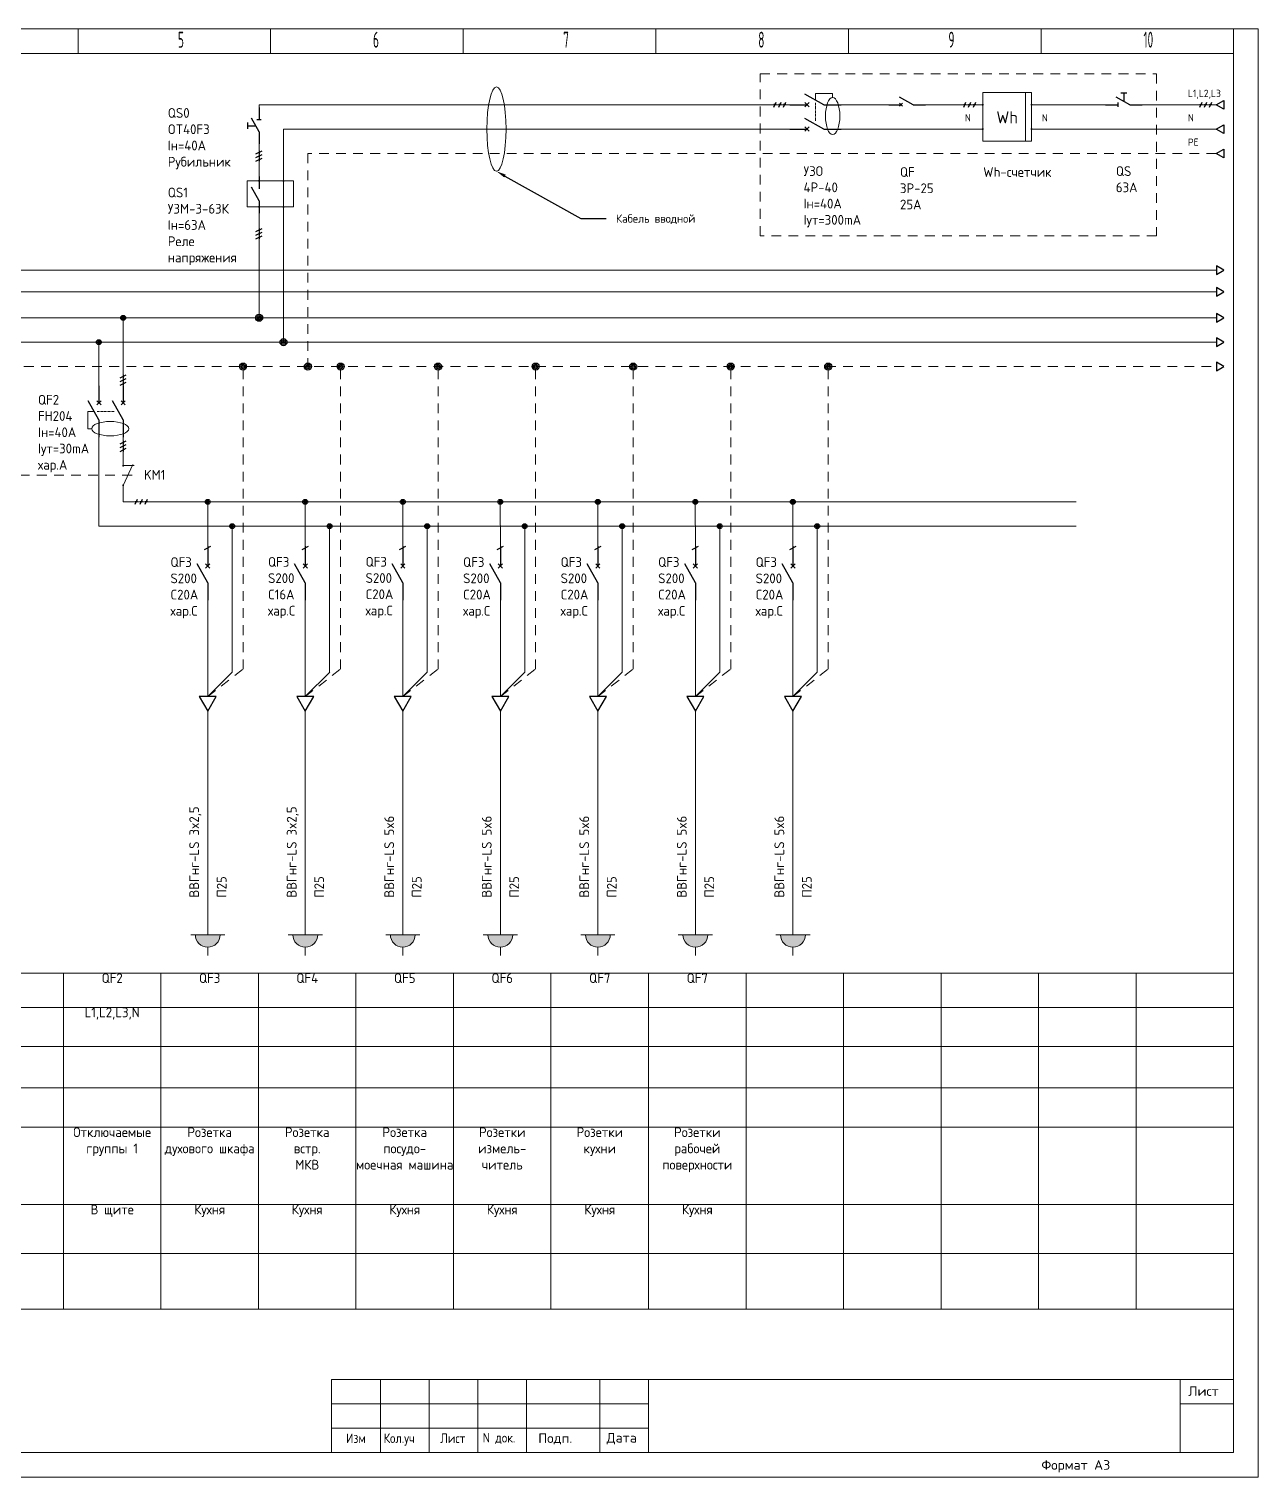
# Model space of a CAD drawing. Extents: x -680 to 54599, y -24087 to 292.
# Drawn here: x 147.9 to 400, y -5 to 292 of the extents above; entities that cross this region are included whole.
import ezdxf
from ezdxf import colors
from ezdxf.entities.mleader import LeaderData, LeaderLine
from ezdxf.enums import TextEntityAlignment as Align
from ezdxf.math import Vec2, Vec3

# ---------------------------------------------------------------- set-up
doc = ezdxf.new("R2010")
doc.units = 0
for name, pattern in [('Caddy_Dash', [3.5, 2, -1.5]), ('Caddy_Solid', [0]), ('HIDDEN2', [0.1875, 0.125, -0.0625])]:
    doc.linetypes.add(name, pattern=pattern)
for name, color, linetype in [('100', 7, 'Continuous'), ('LINK', 9, 'HIDDEN2'), ('SYMS', 7, 'Continuous'), ('WIRES', 7, 'Continuous')]:
    doc.layers.add(name, color=color, linetype=linetype)
doc.styles.add('Caddy_Vectorfont1n', font='GOST Common.ttf', dxfattribs={"width": 1.1})
doc.styles.add('Caddy_Vectorfont1p', font='GOST Common.ttf', dxfattribs={"width": 0.9})
doc.styles.get("Standard").update_dxf_attribs({"font": 'GOST Common.ttf'})
doc.styles.add('WD_IEC', font='ISOCP2.shx', dxfattribs={"width": 0.9, "height": 4})

# ---------------------------------------------------------------- blocks, each defined once
blk = doc.blocks.new('HT0_05')
blk.add_lwpolyline([(1.73, -1.25), (0, 1.75), (-1.73, -1.25)], close=True)
at = {"style": 'WD_IEC', "flags": 1}
for tag, p in [('X4TERM01', (-1.01, 0)), ('X2TERM01', (0, 1.75)), ('X1TERM01', (1.01, 0)), ('X8TERM01', (0, -1.25))]:
    blk.add_attdef(tag, p, '', height=0.32, dxfattribs=at)
blk = doc.blocks.new('WDDOT')
for radius in [0.72, 0.449, 0.223]:
    blk.add_circle((0, 0), radius)
blk = doc.blocks.new('HDS11Q65')
for p, q in [((-7.5, 0), (-2.5, 0)), ((2.5, 0), (-3.13, 3.13)), ((-2.5, 0.88), (-2.5, -0.88)), ((-1.25, 4.83), (1.25, 4.83)), ((0, 4.83), (0, 1.39)), ((2.5, 0), (7.5, 0))]:
    blk.add_line(p, q)
at = {"style": 'WD_IEC'}
for tag, p in [('INST', (-5, 10.12)), ('TAG1', (-5, 4.12)), ('LOC', (-5, 7.12)), ('RATING1', (-5, -4.16)), ('DESC2', (-5, -13.16)), ('DESC1', (-5, -10.16)), ('DESC3', (-5, -16.16))]:
    blk.add_attdef(tag, text='', height=2.5, dxfattribs=at).set_placement(p, align=Align.RIGHT)
for tag, p, height, flags in [('X2LINK', (0, 5.65), 0.32, 1), ('MFG', (2.81, 9.49), 1.5, 9), ('CAT', (2.81, 6.99), 1.5, 9), ('X4TERM01', (-7.5, 0), 0.32, 1), ('TERM01', (-7.5, 1), 2, 8), ('X8LINK', (0, 0.01), 0.32, 1), ('X1TERM02', (7.5, 0), 0.32, 1), ('ASSYCODE', (2.61, -2.75), 1, 1), ('FAMILY', (2.61, -4.25), 1, 1), ('CATDESC', (2.61, -5.75), 1, 1)]:
    blk.add_attdef(tag, p, '', height=height, dxfattribs=dict(at, flags=flags))
at = {"style": 'WD_IEC', "flags": 8}
blk.add_attdef('TERM02', text='', height=2, dxfattribs=at).set_placement((7.5, 1), align=Align.RIGHT)
at = {"lineweight": 15, "style": 'WD_IEC'}
blk.add_attdef('XREF', text='', height=2.5, dxfattribs=at).set_placement((-5, -7.16), align=Align.RIGHT)
blk = doc.blocks.new('HCB1')
for p, q in [((-7.5, 0), (-2.5, 0)), ((2.5, 0), (-3.12, 3.12)), ((-1.88, -0.62), (-3.12, 0.62)), ((-1.88, 0.62), (-3.12, -0.62)), ((2.5, 0), (7.5, 0))]:
    blk.add_line(p, q)
at = {"style": 'WD_IEC'}
for tag, p in [('INST', (-5, 11.12)), ('LOC', (-5, 7.62)), ('TAG1', (-5, 4.12)), ('DESC2', (-5, -14.75)), ('DESC1', (-5, -11.25)), ('DESC3', (-5, -18.25))]:
    blk.add_attdef(tag, text='', height=2.5, dxfattribs=at).set_placement(p, align=Align.RIGHT)
for tag, p, height, flags in [('MFG', (4.92, 12.12), 1.5, 9), ('CAT', (4.92, 9.62), 1.5, 9), ('X4TERM01', (-7.5, 0), 0.32, 1), ('TERM01', (-7.5, 1), 2, 8), ('X2LINK', (0, 2.46), 0.32, 1), ('X8LINK', (0, 0.55), 0.32, 1), ('X1TERM02', (7.5, 0), 0.32, 1), ('ASSYCODE', (12.25, -2.75), 1, 1), ('FAMILY', (12.25, -4.25), 1, 1), ('CATDESC', (12.25, -5.75), 1, 1), ('CONTACT', (12.5, -7.5), 1, 1), ('COMMON', (13.75, -8.75), 1, 1)]:
    blk.add_attdef(tag, p, '', height=height, dxfattribs=dict(at, flags=flags))
at = {"style": 'WD_IEC', "flags": 8}
blk.add_attdef('TERM02', text='', height=2, dxfattribs=at).set_placement((7.5, 1), align=Align.RIGHT)
at = {"lineweight": 15, "style": 'WD_IEC'}
for tag, p in [('RATING1', (-5, -3.75)), ('XREF', (-5, -7.5))]:
    blk.add_attdef(tag, text='', height=2.5, dxfattribs=at).set_placement(p, align=Align.RIGHT)
blk = doc.blocks.new('VDS11Q65')
for p, q in [((0, 7.5), (0, 2.5)), ((-4.83, 1.25), (-4.83, -1.25)), ((0, -2.5), (-3.12, 3.13)), ((-0.88, 2.5), (0.88, 2.5)), ((-4.83, 0), (-1.39, 0)), ((0, -2.5), (0, -7.5))]:
    blk.add_line(p, q)
at = {"style": 'WD_IEC'}
for tag, p in [('INST', (-8, 8.77)), ('LOC', (-8, 5.77)), ('TAG1', (-8, 2.77)), ('RATING1', (-8, -6.35)), ('DESC1', (-8, -12.35)), ('DESC3', (-8, -18.35)), ('DESC2', (-8, -15.35))]:
    blk.add_attdef(tag, text='', height=2.5, dxfattribs=at).set_placement(p, align=Align.RIGHT)
blk.add_attdef('TERM01', text='', height=2, rotation=90, dxfattribs=at).set_placement((-1, 7.5), align=Align.RIGHT)
at = {"style": 'WD_IEC', "flags": 1}
for tag, p, height in [('X2TERM01', (0, 7.5), 0.32), ('MFG', (2.75, 6.5), 1.5), ('X4LINK', (-5.69, 0), 0.32), ('X1LINK', (-0.5, 0), 0.32), ('CAT', (2.75, 4), 1.5), ('X8TERM02', (0, -7.5), 0.32), ('ASSYCODE', (1, -9), 1), ('FAMILY', (1, -10.5), 1), ('CATDESC', (1, -12), 1), ('CONTACT', (1, -13.5), 1)]:
    blk.add_attdef(tag, p, '', height=height, dxfattribs=at)
at = {"style": 'WD_IEC'}
blk.add_attdef('TERM02', (-1, -7.5), '', height=2, rotation=90, dxfattribs=at)
at = {"lineweight": 15, "style": 'WD_IEC'}
blk.add_attdef('XREF', text='', height=2.5, dxfattribs=at).set_placement((-8, -9.35), align=Align.RIGHT)
blk = doc.blocks.new('VCR21')
for p, q in [((0, 7.5), (0, 2.5)), ((0, -2.5), (-3.125, 3.125)), ((0, -2.5), (0, -7.5))]:
    blk.add_line(p, q)
at = {"style": 'WD_IEC'}
for tag, p in [('INST', (-5.25, 7.75)), ('LOC', (-5.25, 4.25)), ('TAG2', (-5.25, 0.75)), ('DESC1', (-5.25, -7.6)), ('XREF', (-5.25, -3.75)), ('DESC2', (-5.25, -11.1)), ('DESC3', (-5.25, -14.6))]:
    blk.add_attdef(tag, text='', height=2.5, dxfattribs=at).set_placement(p, align=Align.RIGHT)
blk.add_attdef('TERM01', text='', height=2, rotation=90, dxfattribs=at).set_placement((-1, 7.5), align=Align.RIGHT)
at = {"style": 'WD_IEC', "flags": 1}
for tag, p, height in [('X2TERM01', (0, 7.5), 0.32), ('X4LINK', (-2, 0), 0.32), ('X1LINK', (-0.5, 0), 0.32), ('CONTACT', (4, -3.5), 1), ('FAMILY', (4, -5), 1), ('X8TERM02', (0, -7.5), 0.32)]:
    blk.add_attdef(tag, p, '', height=height, dxfattribs=at)
at = {"style": 'WD_IEC'}
blk.add_attdef('TERM02', (-1, -7.5), '', height=2, rotation=90, dxfattribs=at)
blk = doc.blocks.new('VW01')
for p, q in [((-2.5, -1.2), (2.5, 1.2)), ((0, 1.2), (0, -1.2))]:
    blk.add_line(p, q)
at = {"style": 'WD_IEC'}
blk.add_attdef('TAG1', text='', height=2.5, dxfattribs=at).set_placement((-4.5, 1.2), align=Align.RIGHT)
at = {"style": 'WD_IEC', "flags": 1}
for tag, height, p in [('INST', 2.5, (-4.5, 8.2)), ('LOC', 2.5, (-4.5, 4.7)), ('DESC2', 2.5, (-4.5, -11.3)), ('DESC1', 2.5, (-4.5, -7.8)), ('XREF', 2.7, (-4.5, -3.8)), ('DESC3', 2.5, (-4.5, -14.8))]:
    blk.add_attdef(tag, text='', height=height, dxfattribs=at).set_placement(p, align=Align.RIGHT)
for tag, p, height in [('X4LINK', (-1, 0), 0.32), ('X2TERM01', (0, 1.2), 0.32), ('X1LINK', (1, 0), 0.32), ('X8TERM01', (0, -1.2), 0.32), ('ASSYCODE', (3.1, -10.3), 1), ('MFG', (3.1, -7.3), 1), ('CAT', (3.1, -8.8), 1), ('FAMILY', (3.1, -11.8), 1), ('CATDESC', (3.1, -13.3), 1)]:
    blk.add_attdef(tag, p, '', height=height, dxfattribs=at)
at = {"style": 'WD_IEC'}
blk.add_attdef('RATING1', text='', height=2.5, dxfattribs=at).set_placement((2, -2), align=Align.MIDDLE_LEFT)
blk = doc.blocks.new('HW01')
for p, q in [((-1.2, -2.5), (1.2, 2.5)), ((1.2, 0), (-1.2, 0))]:
    blk.add_line(p, q)
at = {"style": 'WD_IEC'}
blk.add_attdef('TAG1', text='', height=2.5, dxfattribs=at).set_placement((-4.5, 1.2), align=Align.RIGHT)
at = {"style": 'WD_IEC', "flags": 1}
for tag, p in [('INST', (-4.5, 8.2)), ('LOC', (-4.5, 4.7)), ('DESC3', (-4.5, -14.8)), ('DESC2', (-4.5, -11.3)), ('DESC1', (-4.5, -7.8)), ('XREF', (-4.5, -3.8))]:
    blk.add_attdef(tag, text='', height=2.5, dxfattribs=at).set_placement(p, align=Align.RIGHT)
for tag, p, height in [('X4TERM01', (-1.2, 0), 0.36), ('X2LINK', (0, 1), 0.32), ('X1TERM01', (1.2, 0), 0.36), ('X8LINK', (0, -1), 0.32), ('ASSYCODE', (3.1, -10.3), 1), ('MFG', (3.1, -7.3), 1), ('CAT', (3.1, -8.8), 1), ('FAMILY', (3.1, -11.8), 1), ('CATDESC', (3.1, -13.3), 1)]:
    blk.add_attdef(tag, p, '', height=height, dxfattribs=at)
at = {"style": 'WD_IEC'}
blk.add_attdef('RATING1', text='', height=2.5, dxfattribs=at).set_placement((2, -2), align=Align.MIDDLE_LEFT)
blk = doc.blocks.new('VCB1')
for p, q in [((0, 7.5), (0, 2.5)), ((0, -2.5), (-3.12, 3.12)), ((0.62, 1.88), (-0.62, 3.12)), ((-0.62, 1.88), (0.62, 3.12)), ((0, -2.5), (0, -7.5))]:
    blk.add_line(p, q)
at = {"style": 'WD_IEC'}
for tag, p in [('INST', (-8, 5.25)), ('LOC', (-8, 1.75)), ('TAG1', (-8, -1.75)), ('RATING1', (-8, -6.35)), ('DESC1', (-8, -14.35)), ('DESC2', (-8, -17.85)), ('DESC3', (-8, -21.35))]:
    blk.add_attdef(tag, text='', height=2.5, dxfattribs=at).set_placement(p, align=Align.RIGHT)
blk.add_attdef('TERM01', text='', height=2, rotation=90, dxfattribs=at).set_placement((-1, 7.5), align=Align.RIGHT)
at = {"style": 'WD_IEC', "flags": 1}
for tag, p, height in [('X2TERM01', (0, 7.5), 0.32), ('MFG', (2.75, 6.5), 1.5), ('CAT', (2.75, 4), 1.5), ('X4LINK', (-2, 0), 0.32), ('X1LINK', (-0.5, 0), 0.32), ('X8TERM02', (0, -7.5), 0.32), ('ASSYCODE', (1, -9), 1), ('FAMILY', (1, -10.5), 1), ('CATDESC', (1, -12), 1), ('CONTACT', (1, -13.5), 1), ('COMMON', (2.25, -14.75), 1)]:
    blk.add_attdef(tag, p, '', height=height, dxfattribs=at)
at = {"style": 'WD_IEC'}
blk.add_attdef('TERM02', (-1, -7.5), '', height=2, rotation=90, dxfattribs=at)
at = {"lineweight": 15, "style": 'WD_IEC'}
blk.add_attdef('XREF', text='', height=2.5, dxfattribs=at).set_placement((-8, -10.35), align=Align.RIGHT)
blk = doc.blocks.new('VCB2')
for p, q in [((0, 7.5), (0, 2.5)), ((0, -2.5), (-3.12, 3.12)), ((0.62, 1.88), (-0.62, 3.12)), ((-0.62, 1.88), (0.62, 3.12)), ((0, -2.5), (0, -7.5))]:
    blk.add_line(p, q)
at = {"style": 'WD_IEC'}
for tag, p in [('INST', (-8, 2.65)), ('LOC', (-8, -0.35)), ('TAG2', (-8, -3.35)), ('DESC1', (-8, -13.35)), ('DESC3', (-8, -19.35)), ('DESC2', (-8, -16.35))]:
    blk.add_attdef(tag, text='', height=2.5, dxfattribs=at).set_placement(p, align=Align.RIGHT)
blk.add_attdef('TERM01', text='', height=2, rotation=90, dxfattribs=at).set_placement((-1, 7.5), align=Align.RIGHT)
at = {"style": 'WD_IEC', "flags": 1}
for tag, p, height in [('X2TERM01', (0, 7.5), 0.32), ('X4LINK', (-2.5, 0), 0.32), ('X1LINK', (-0.5, 0), 0.32), ('X8TERM02', (0, -7.5), 0.32), ('FAMILY', (1, -10.5), 1), ('CONTACT', (1, -13.5), 1)]:
    blk.add_attdef(tag, p, '', height=height, dxfattribs=at)
at = {"style": 'WD_IEC'}
blk.add_attdef('TERM02', (-1, -7.5), '', height=2, rotation=90, dxfattribs=at)
at = {"style": 'WD_IEC', "flags": 1}
blk.add_attdef('RATING1', text='', height=2.5, dxfattribs=at).set_placement((-8, -6.35), align=Align.RIGHT)
at = {"lineweight": 15, "style": 'WD_IEC'}
blk.add_attdef('XREF', text='', height=2.5, dxfattribs=at).set_placement((-8, -10.35), align=Align.RIGHT)
blk = doc.blocks.new('HCB2')
for p, q in [((-7.5, 0), (-2.5, 0)), ((2.5, 0), (-3.12, 3.12)), ((-1.88, -0.62), (-3.12, 0.62)), ((-1.88, 0.62), (-3.12, -0.62)), ((2.5, 0), (7.5, 0))]:
    blk.add_line(p, q)
at = {"style": 'WD_IEC'}
for tag, p in [('INST', (-5, 11.12)), ('LOC', (-5, 7.62)), ('TAG2', (-5, 4.12)), ('DESC1', (-5, -13.75)), ('DESC2', (-5, -17.25)), ('DESC3', (-5, -20.75))]:
    blk.add_attdef(tag, text='', height=2.5, dxfattribs=at).set_placement(p, align=Align.RIGHT)
for tag, p, height, flags in [('TERM01', (-8, 1), 2, 8), ('X4TERM01', (-7.5, 0), 0.32, 1), ('X2LINK', (0, 2.46), 0.32, 1), ('X8LINK', (0, 0.55), 0.32, 1), ('X1TERM02', (7.5, 0), 0.32, 1), ('FAMILY', (12.25, -4.25), 1, 1), ('CONTACT', (12.5, -7.5), 1, 1)]:
    blk.add_attdef(tag, p, '', height=height, dxfattribs=dict(at, flags=flags))
at = {"style": 'WD_IEC', "flags": 8}
blk.add_attdef('TERM02', text='', height=2, dxfattribs=at).set_placement((8, 1), align=Align.RIGHT)
at = {"lineweight": 15, "style": 'WD_IEC', "flags": 1}
blk.add_attdef('RATING1', text='', height=2.5, dxfattribs=at).set_placement((-5, -6.25), align=Align.RIGHT)
at = {"lineweight": 15, "style": 'WD_IEC'}
blk.add_attdef('XREF', text='', height=2.5, dxfattribs=at).set_placement((-5, -10), align=Align.RIGHT)

msp = doc.modelspace()

# ---------------------------------------------------------------- hatches: boundary and pattern name
at = {"layer": 'SYMS', "lineweight": 13}
h = msp.add_hatch(color=5, dxfattribs=at)
h.dxf.hatch_style = 1
h.paths.add_polyline_path([(187.17, 106.23), (184.61, 106.23), (182.06, 106.23, 1)])
at = {"layer": 'SYMS', "lineweight": 13, "true_color": 0xed1f24}
h = msp.add_hatch(color=240, dxfattribs=at)
h.dxf.hatch_style = 1
h.paths.add_polyline_path([(207.17, 106.23), (204.61, 106.23), (202.06, 106.23, 1)])
h = msp.add_hatch(color=240, dxfattribs=at)
h.dxf.hatch_style = 1
h.paths.add_polyline_path([(227.17, 106.23), (224.61, 106.23), (222.06, 106.23, 1)])
h = msp.add_hatch(color=240, dxfattribs=at)
h.dxf.hatch_style = 1
h.paths.add_polyline_path([(247.17, 106.23), (244.61, 106.23), (242.06, 106.23, 1)])
h = msp.add_hatch(color=240, dxfattribs=at)
h.dxf.hatch_style = 1
h.paths.add_polyline_path([(267.17, 106.23), (264.61, 106.23), (262.06, 106.23, 1)])
h = msp.add_hatch(color=240, dxfattribs=at)
h.dxf.hatch_style = 1
h.paths.add_polyline_path([(287.17, 106.23), (284.61, 106.23), (282.06, 106.23, 1)])
h = msp.add_hatch(color=240, dxfattribs=at)
h.dxf.hatch_style = 1
h.paths.add_polyline_path([(307.17, 106.23), (304.61, 106.23), (302.06, 106.23, 1)])

# ---------------------------------------------------------------- linework, layer by layer
at = {"linetype": 'Caddy_Solid', "lineweight": 13}
for p, q in [((158, 287), (158, 292)), ((197.5, 287), (197.5, 292)), ((237, 287), (237, 292)), ((276.5, 287), (276.5, 292)), ((316, 287), (316, 292)), ((355.5, 287), (355.5, 292)), ((395, 287), (395, 292))]:
    msp.add_line(p, q, dxfattribs=at)
at = {"layer": '100', "linetype": 'Caddy_Solid', "lineweight": 13}
for p, q in [((0, 286.94), (395, 286.94)), ((395, 286.94), (395, 0)), ((210, 15), (395, 15)), ((210, 0), (210, 15)), ((220, 0), (220, 15)), ((230, 0), (230, 15)), ((240, 0), (240, 15)), ((250, 0), (250, 15)), ((265, 0), (265, 15)), ((275, 0), (275, 15)), ((384, 0), (384, 15)), ((275, 10), (210, 10)), ((384, 10), (395, 10)), ((210, 5), (275, 5)), ((395, 0), (-12, 0))]:
    msp.add_line(p, q, dxfattribs=at)
at = {"layer": 'LINK', "lineweight": 13}
for points in [[(309.23, 276.86), (309.23, 273.19)], [(161.93, 213.56), (165.51, 213.56)]]:
    msp.add_lwpolyline(points, dxfattribs=at)
at = {"layer": 'SYMS', "lineweight": 13}
for p, q in [((309.23, 277.44), (309.23, 278.73)), ((312.76, 278.73), (309.23, 278.73)), ((312.76, 278.73), (312.76, 277.93)), ((343.44, 276.57), (343.63, 276.38)), ((352.33, 278.97), (352.33, 268.97)), ((353.44, 276.57), (353.63, 276.38)), ((368.72, 276.47), (353.54, 276.47)), ((379.66, 276.47), (376.22, 276.47)), ((343.44, 271.57), (343.63, 271.38)), ((353.44, 271.57), (353.63, 271.37)), ((391.44, 271.47), (353.54, 271.47)), ((195.05, 260.94), (195.24, 260.74)), ((200.04, 260.94), (200.24, 260.74)), ((195.05, 255.61), (195.24, 255.41)), ((200.04, 255.61), (200.24, 255.41)), ((161.31, 213.55), (160.02, 213.55)), ((160.02, 213.55), (160.02, 210.02)), ((160.02, 210.02), (160.82, 210.02)), ((167.16, 202.56), (167.36, 202.36)), ((167.26, 202.46), (169.51, 202.46)), ((167.16, 198.48), (167.36, 198.28)), ((167.26, 198.38), (167.26, 195.02)), ((184.61, 185.37), (184.6, 195.02)), ((204.61, 185.37), (204.6, 195.02)), ((224.61, 185.37), (224.6, 195.02)), ((244.61, 185.37), (244.6, 195.02)), ((264.61, 185.37), (264.6, 195.02)), ((284.61, 185.37), (284.6, 195.02)), ((304.61, 185.37), (304.6, 195.02)), ((184.61, 174.87), (184.61, 155.07)), ((204.61, 174.87), (204.61, 155.07)), ((224.61, 174.87), (224.61, 155.07)), ((244.61, 174.87), (244.61, 155.07)), ((264.61, 174.87), (264.61, 155.07)), ((284.61, 174.87), (284.61, 155.07)), ((304.61, 174.87), (304.61, 155.07)), ((184.61, 152.05), (184.61, 106.31)), ((204.61, 152.05), (204.61, 106.31)), ((224.61, 152.05), (224.61, 106.31)), ((244.61, 152.05), (244.61, 106.31)), ((264.61, 152.05), (264.61, 106.31)), ((284.61, 152.05), (284.61, 106.31)), ((304.61, 152.05), (304.61, 106.31)), ((395, 105.57), (395, 25.57)), ((8, 98.33), (395, 98.33)), ((155, 98.33), (155, 29.4)), ((175, 98.33), (175, 29.4)), ((195, 98.33), (195, 29.4)), ((215, 98.33), (215, 29.4)), ((235, 98.33), (235, 29.4)), ((255, 98.33), (255, 29.4)), ((275, 98.33), (275, 29.4)), ((295, 98.33), (295, 29.4)), ((315, 98.33), (315, 29.4)), ((335, 98.33), (335, 29.4)), ((355, 98.33), (355, 29.4)), ((375, 98.33), (375, 29.4)), ((8, 91.3), (395, 91.3)), ((8, 83.3), (395, 83.3)), ((8, 74.8), (395, 74.8)), ((8, 66.73), (395, 66.73)), ((8, 50.87), (395, 50.87)), ((8, 40.87), (395, 40.87)), ((0, 29.4), (395, 29.4))]:
    msp.add_line(p, q, dxfattribs=at)
at = {"layer": 'SYMS', "color": 242, "lineweight": 13, "true_color": 0xcd2027}
msp.add_line((125.44, 242.54), (391.44, 242.54), dxfattribs=at)
at = {"layer": 'SYMS', "color": 1, "lineweight": 13}
msp.add_line((169.26, 202.65), (167.26, 198.38), dxfattribs=at)
at = {"layer": 'SYMS', "linetype": 'Caddy_Dash', "lineweight": 13}
msp.add_line((146.08, 200.51), (169.54, 200.51), dxfattribs=at)
at = {"layer": 'SYMS', "color": 3, "linetype": 'Caddy_Dash', "lineweight": 13}
for p, q in [((184.61, 155.07), (191.85, 160.7)), ((204.61, 155.07), (211.85, 160.7)), ((224.61, 155.07), (231.85, 160.7)), ((244.61, 155.07), (251.85, 160.7)), ((264.61, 155.07), (271.85, 160.7)), ((284.61, 155.07), (291.85, 160.7)), ((304.61, 155.07), (311.85, 160.7))]:
    msp.add_line(p, q, dxfattribs=at)
at = {"layer": 'SYMS', "color": 5, "lineweight": 13}
for p, q in [((184.61, 106.23), (181.11, 106.23)), ((188.12, 106.23), (184.61, 106.23)), ((184.61, 103.68), (184.61, 101.97))]:
    msp.add_line(p, q, dxfattribs=at)
at = {"layer": 'SYMS', "color": 240, "lineweight": 13, "true_color": 0xed1f24}
for p, q in [((204.61, 106.23), (201.11, 106.23)), ((208.12, 106.23), (204.61, 106.23)), ((224.61, 106.23), (221.11, 106.23)), ((228.12, 106.23), (224.61, 106.23)), ((244.61, 106.23), (241.11, 106.23)), ((248.12, 106.23), (244.61, 106.23)), ((264.61, 106.23), (261.11, 106.23)), ((268.12, 106.23), (264.61, 106.23)), ((284.61, 106.23), (281.11, 106.23)), ((288.12, 106.23), (284.61, 106.23)), ((304.61, 106.23), (301.11, 106.23)), ((308.12, 106.23), (304.61, 106.23)), ((204.61, 103.68), (204.61, 101.97)), ((224.61, 103.68), (224.61, 101.97)), ((244.61, 103.68), (244.61, 101.97)), ((264.61, 103.68), (264.61, 101.97)), ((284.61, 103.68), (284.61, 101.97)), ((304.61, 103.68), (304.61, 101.97))]:
    msp.add_line(p, q, dxfattribs=at)
at = {"layer": 'SYMS', "lineweight": 13}
for points in [[(-20, -5), (400, -5), (400, 292), (-20, 292)], [(343.54, 278.97), (353.54, 278.97), (353.54, 268.97), (343.54, 268.97)], [(192.66, 260.84), (202.2, 260.84), (202.2, 255.51), (192.66, 255.51)]]:
    msp.add_lwpolyline(points, close=True, dxfattribs=at)
at = {"layer": 'SYMS', "linetype": 'Caddy_Dash', "lineweight": 13}
msp.add_lwpolyline([(297.91, 282.83), (379.19, 282.83), (379.19, 249.58), (297.91, 249.58)], close=True, dxfattribs=at)
at = {"layer": 'SYMS', "lineweight": 13}
for centre in [(343.54, 276.47), (353.54, 276.47), (343.54, 271.47), (353.54, 271.47), (195.14, 260.84), (200.14, 260.84), (195.14, 255.51), (200.14, 255.51), (167.26, 202.46), (167.26, 198.38)]:
    msp.add_circle(centre, 0.0979, dxfattribs=at)
at = {"layer": 'SYMS', "color": 5, "lineweight": 13}
msp.add_arc((184.61, 106.23), 2.55, 180, 0, dxfattribs=at)
at = {"layer": 'SYMS', "color": 240, "lineweight": 13, "true_color": 0xed1f24}
for centre in [(204.61, 106.23), (224.61, 106.23), (244.61, 106.23), (264.61, 106.23), (284.61, 106.23), (304.61, 106.23)]:
    msp.add_arc(centre, 2.55, 180, 0, dxfattribs=at)
at = {"layer": 'SYMS', "lineweight": 13}
for centre, major_axis, ratio in [((243.82, 271.47), (0, -8.66), 0.227004), ((312.76, 274.14), (0, -3.8), 0.387588), ((164.61, 210.02), (3.8, 0), 0.387588)]:
    msp.add_ellipse(centre, major_axis=major_axis, ratio=ratio, dxfattribs=at)
at = {"layer": 'WIRES', "lineweight": 13}
for p, q in [((195.14, 276.47), (195.14, 275.91)), ((303.98, 276.47), (195.14, 276.47)), ((324.29, 276.47), (314.48, 276.47)), ((343.54, 276.47), (331.79, 276.47)), ((391.44, 276.47), (379.66, 276.47)), ((200.14, 271.47), (200.14, 227.76)), ((303.98, 271.47), (200.14, 271.47)), ((343.54, 271.47), (314.48, 271.47)), ((195.14, 268.41), (195.14, 261.73)), ((195.14, 254.23), (195.14, 232.76)), ((59.41, 232.76), (391.44, 232.76)), ((167.26, 218.81), (167.26, 232.76)), ((59.41, 227.76), (391.44, 227.76)), ((162.28, 218.81), (162.28, 227.76)), ((162.28, 190.02), (162.28, 208.31)), ((167.26, 202.46), (167.26, 208.31)), ((167.26, 195.02), (362.68, 195.02)), ((162.28, 190.02), (362.68, 190.02)), ((189.6, 160.07), (189.6, 190.02)), ((209.6, 160.07), (209.6, 190.02)), ((229.6, 160.07), (229.6, 190.02)), ((249.6, 160.07), (249.6, 190.02)), ((269.6, 160.07), (269.6, 190.02)), ((289.6, 160.07), (289.6, 190.02)), ((309.6, 160.07), (309.6, 190.02)), ((189.61, 160.07), (184.61, 155.07)), ((209.61, 160.07), (204.61, 155.07)), ((229.61, 160.07), (224.61, 155.07)), ((249.61, 160.07), (244.61, 155.07)), ((269.61, 160.07), (264.61, 155.07)), ((289.61, 160.07), (284.61, 155.07)), ((309.61, 160.07), (304.61, 155.07))]:
    msp.add_line(p, q, dxfattribs=at)
at = {"layer": 'WIRES', "color": 3, "linetype": 'Caddy_Dash', "lineweight": 13}
for p, q in [((391.44, 266.47), (205.14, 266.47)), ((205.14, 266.47), (205.14, 222.76)), ((59.41, 222.76), (391.44, 222.76)), ((191.85, 160.7), (191.85, 222.76)), ((211.85, 160.7), (211.85, 222.76)), ((231.85, 160.7), (231.85, 222.76)), ((251.85, 160.7), (251.85, 222.76)), ((271.85, 160.7), (271.85, 222.76)), ((291.85, 160.7), (291.85, 222.76)), ((311.85, 160.7), (311.85, 222.76))]:
    msp.add_line(p, q, dxfattribs=at)
at = {"layer": 'WIRES', "color": 30, "lineweight": 13, "true_color": 0xf26722}
msp.add_line((131.57, 238.1), (391.44, 238.1), dxfattribs=at)

# ---------------------------------------------------------------- block references
at = {"layer": 'SYMS', "lineweight": 13}
for name, p, xscale, yscale, zscale in [('HW01', (300.94, 276.48), 0.1969935734355204, 0.1969935734355204, 0.1969935734355204), ('HW01', (301.94, 276.48), 0.1969935734355204, 0.1969935734355204, 0.1969935734355204), ('HW01', (302.94, 276.48), 0.1969935734355204, 0.1969935734355204, 0.1969935734355204), ('HCB1', (309.23, 276.47), 0.7, 0.7, 0.7), ('HCB1', (328.04, 276.47), 0.5, 0.5, 0.5), ('HW01', (339.87, 276.47), 0.1969935734355204, 0.1969935734355204, 0.1969935734355204), ('HW01', (340.87, 276.47), 0.1969935734355204, 0.1969935734355204, 0.1969935734355204), ('HW01', (341.87, 276.47), 0.1969935734355204, 0.1969935734355204, 0.1969935734355204), ('HDS11Q65', (372.47, 276.47), 0.5, 0.5, 0.5), ('HW01', (388.28, 276.47), 0.1969935734355204, 0.1969935734355204, 0.1969935734355204), ('HW01', (389.28, 276.47), 0.1969935734355204, 0.1969935734355204, 0.1969935734355204), ('HW01', (390.28, 276.47), 0.1969935734355204, 0.1969935734355204, 0.1969935734355204), ('VDS11Q65', (195.14, 272.16), 0.5, 0.5, 0.5), ('HCB2', (309.23, 271.47), 0.7, 0.7, 0.7), ('VW01', (195.14, 266.69), 0.2587355042371428, 0.2587355042371428, 0.2587355042371428), ('VW01', (195.14, 265.94), 0.2587355042371428, 0.2587355042371428, 0.2587355042371428), ('VW01', (195.14, 265.18), 0.2587355042371428, 0.2587355042371428, 0.2587355042371428), ('VCR21', (195.14, 257.98), 0.5, 0.5, 0.5), ('VW01', (195.14, 250.78), 0.2587355042371428, 0.2587355042371428, 0.2587355042371428), ('VW01', (195.14, 250.02), 0.2587355042371428, 0.2587355042371428, 0.2587355042371428), ('VW01', (195.14, 249.26), 0.2587355042371428, 0.2587355042371428, 0.2587355042371428), ('WDDOT', (167.26, 232.76), 0.7, 0.7, 0.7), ('WDDOT', (162.28, 227.76), 0.7, 0.7, 0.7), ('VW01', (167.26, 220.74), 0.2587355042371428, 0.2587355042371428, 0.2587355042371428), ('VW01', (167.26, 219.98), 0.2587355042371428, 0.2587355042371428, 0.2587355042371428), ('VCB1', (162.28, 213.56), 0.7, 0.7, 0.7), ('VCB2', (167.26, 213.56), 0.7, 0.7, 0.7), ('VW01', (167.26, 219.22), 0.2587355042371428, 0.2587355042371428, 0.2587355042371428), ('VW01', (167.26, 207.2), 0.2587355042371428, 0.2587355042371428, 0.2587355042371428), ('VW01', (167.26, 206.44), 0.2587355042371428, 0.2587355042371428, 0.2587355042371428), ('VW01', (167.26, 205.68), 0.2587355042371428, 0.2587355042371428, 0.2587355042371428), ('HW01', (169.98, 195.04), 0.1969935734355204, 0.1969935734355204, 0.1969935734355204), ('HW01', (170.98, 195.04), 0.1969935734355204, 0.1969935734355204, 0.1969935734355204), ('HW01', (171.98, 195.04), 0.1969935734355204, 0.1969935734355204, 0.1969935734355204), ('WDDOT', (184.6, 195.02), 0.7, 0.7, 0.7), ('WDDOT', (204.6, 195.02), 0.7, 0.7, 0.7), ('WDDOT', (224.6, 195.02), 0.7, 0.7, 0.7), ('WDDOT', (244.6, 195.02), 0.7, 0.7, 0.7), ('WDDOT', (264.6, 195.02), 0.7, 0.7, 0.7), ('WDDOT', (284.6, 195.02), 0.7, 0.7, 0.7), ('WDDOT', (304.6, 195.02), 0.7, 0.7, 0.7), ('WDDOT', (189.6, 190.02), 0.7, 0.7, 0.7), ('WDDOT', (209.6, 190.02), 0.7, 0.7, 0.7), ('WDDOT', (229.6, 190.02), 0.7, 0.7, 0.7), ('WDDOT', (249.6, 190.02), 0.7, 0.7, 0.7), ('WDDOT', (269.6, 190.02), 0.7, 0.7, 0.7), ('WDDOT', (289.6, 190.02), 0.7, 0.7, 0.7), ('WDDOT', (309.6, 190.02), 0.7, 0.7, 0.7), ('VCB1', (184.61, 180.12), 0.7, 0.7, 0.7), ('VW01', (184.61, 185.58), 0.2587355042371428, 0.2587355042371428, 0.2587355042371428), ('VCB1', (204.61, 180.12), 0.7, 0.7, 0.7), ('VW01', (204.61, 185.58), 0.2587355042371428, 0.2587355042371428, 0.2587355042371428), ('VCB1', (224.61, 180.12), 0.7, 0.7, 0.7), ('VW01', (224.61, 185.58), 0.2587355042371428, 0.2587355042371428, 0.2587355042371428), ('VCB1', (244.61, 180.12), 0.7, 0.7, 0.7), ('VW01', (244.61, 185.58), 0.2587355042371428, 0.2587355042371428, 0.2587355042371428), ('VCB1', (264.61, 180.12), 0.7, 0.7, 0.7), ('VW01', (264.61, 185.58), 0.2587355042371428, 0.2587355042371428, 0.2587355042371428), ('VCB1', (284.61, 180.12), 0.7, 0.7, 0.7), ('VW01', (284.61, 185.58), 0.2587355042371428, 0.2587355042371428, 0.2587355042371428), ('VCB1', (304.61, 180.12), 0.7, 0.7, 0.7), ('VW01', (304.61, 185.58), 0.2587355042371428, 0.2587355042371428, 0.2587355042371428)]:
    msp.add_blockref(name, p, dxfattribs=dict(at, xscale=xscale, yscale=yscale, zscale=zscale))
for p, xscale, yscale, zscale, rotation in [((392.34, 276.47), -0.5133743863612719, 0.5133743863612719, 0.5133743863612719, 90), ((392.34, 271.47), -0.5133743863612719, 0.5133743863612719, 0.5133743863612719, 90), ((392.34, 266.47), -0.5133743863612719, 0.5133743863612719, 0.5133743863612719, 90), ((392.09, 242.54), 0.5133743863612719, 0.5133743863612719, 0.5133743863612719, 270), ((392.09, 238.1), 0.5133743863612719, 0.5133743863612719, 0.5133743863612719, 270), ((392.09, 232.76), 0.5133743863612719, 0.5133743863612719, 0.5133743863612719, 270), ((392.09, 227.76), 0.5133743863612719, 0.5133743863612719, 0.5133743863612719, 270), ((392.09, 222.76), 0.5133743863612719, 0.5133743863612719, 0.5133743863612719, 270), ((184.61, 153.82), 1.006895566783927, 1.006895566783927, 1.006895566783927, 180), ((204.61, 153.82), 1.006895566783927, 1.006895566783927, 1.006895566783927, 180), ((224.61, 153.82), 1.006895566783927, 1.006895566783927, 1.006895566783927, 180), ((244.61, 153.82), 1.006895566783927, 1.006895566783927, 1.006895566783927, 180), ((264.61, 153.82), 1.006895566783927, 1.006895566783927, 1.006895566783927, 180), ((284.61, 153.82), 1.006895566783927, 1.006895566783927, 1.006895566783927, 180), ((304.61, 153.82), 1.006895566783927, 1.006895566783927, 1.006895566783927, 180)]:
    msp.add_blockref('HT0_05', p, dxfattribs=dict(at, xscale=xscale, yscale=yscale, zscale=zscale, rotation=rotation))
for p in [(195.14, 232.76), (200.14, 227.76), (191.85, 222.76), (205.14, 222.76), (211.85, 222.76), (231.85, 222.76), (251.85, 222.76), (271.85, 222.76), (291.85, 222.76), (311.85, 222.76)]:
    msp.add_blockref('WDDOT', p, dxfattribs=at)

# ---------------------------------------------------------------- texts
at = {"lineweight": 13, "style": 'Caddy_Vectorfont1p', "width": 0.54}
for s, height, p in [('5', 3.27, (178.5, 288.16)), ('6', 3.27, (218.5, 288.16)), ('7', 3.27, (257.5, 288.16)), ('8', 3.27, (297.5, 288.16)), ('9', 3.27, (336.5, 288.16)), ('10', 3.275, (376.5, 288.16))]:
    msp.add_text(s, height=height, dxfattribs=at).set_placement(p)
at = {"layer": '100', "lineweight": 13, "style": 'Caddy_Vectorfont1n'}
for s, width, p in [('Лист', 1.1, (385.7, 11.64)), ('Изм', 0.913, (212.99, 1.97)), ('Кол.уч', 0.913, (220.68, 1.99)), ('Лист', 0.913, (232.29, 1.97)), ('N док.', 0.913, (241, 2.08)), ('Подп.', 1.1, (252.39, 1.99)), ('Дата', 1.1, (266.4, 2.08)), ('Формат А3', 1.1, (355.56, -3.51))]:
    msp.add_text(s, height=1.965, dxfattribs=dict(at, width=width)).set_placement(p)
at = {"layer": 'SYMS', "lineweight": 13, "attachment_point": 1}
for s, width, heights, insert, char_height in [('L1,L2,L3', 9.1167, [0], (385.62, 279.53), 1.5), ('QS0\\POT40F3\\PIн=40А\\PРубильник', 9.1167, [0], (176.41, 275.77), 2), ('N', 9.1167, [0], (339.88, 274.53), 1.5), ('\\pxqc;Wh', 10, [0], (343.54, 275.13), 2.5), ('N', 9.1167, [0], (355.65, 274.52), 1.5), ('N', 9.1167, [0], (385.62, 274.53), 1.5), ('PE', 9.1167, [0], (385.62, 269.53), 1.5), ('УЗО\\P4P-40\\PIн=40А\\PIут=300mA', 9.1167, [0], (306.79, 263.85), 2), ('QF\\P3P-25\\P25A', 9.1167, [0], (326.57, 263.66), 2), ('Wh-счетчик', 9.1167, [0], (343.63, 263.66), 2), ('QS\\P63A', 9.1167, [0], (370.84, 263.85), 2), ('QS1\\PУЗМ-3-63К\\PIн=63А\\PРеле напряжения', 9.1167, [0], (176.41, 259.46), 2), ('QF2\\PFH204\\PIн=40А\\PIут=30mA\\Pхар.А', 9.1167, [0], (149.79, 216.95), 2), ('KM1', 5.2922, [0], (171.52, 201.56), 2), ('QF3\\PS200\\PC20A\\Pхар.С', 9.1167, [0], (176.96, 183.65), 2), ('QF3\\PS200\\PC16A\\Pхар.С', 9.1167, [0], (196.97, 183.69), 2), ('QF3\\PS200\\PC20A\\Pхар.С', 9.1167, [0], (216.97, 183.72), 2), ('QF3\\PS200\\PC20A\\Pхар.С', 9.1167, [0], (236.97, 183.66), 2), ('QF3\\PS200\\PC20A\\Pхар.С', 9.1167, [0], (256.97, 183.66), 2), ('QF3\\PS200\\PC20A\\Pхар.С', 9.1167, [0], (276.97, 183.66), 2), ('QF3\\PS200\\PC20A\\Pхар.С', 9.1167, [0], (296.96, 183.65), 2), ('\\pxqc;QF2', 20, [7.03], (155, 98.33), 2), ('\\pxqc;QF3', 20, [7.03], (175, 98.33), 2), ('\\pxqc;QF4', 20, [7.03], (195, 98.33), 2), ('\\pxqc;QF5', 20, [7.03], (215, 98.33), 2), ('\\pxqc;QF6', 20, [7.03], (235, 98.33), 2), ('\\pxqc;QF7', 20, [7.03], (255, 98.33), 2), ('\\pxqc;QF7', 20, [7.03], (275, 98.33), 2), ('\\pxqc;L1,L2,L3,N', 20, [8], (155, 91.3), 2), ('\\pxqc;Отключаемые группы 1', 20, [15.86], (155, 66.73), 2), ('\\pxqc;Розетка духового шкафа', 20, [15.86], (175, 66.73), 2), ('\\pxqc;Розетка \\Pвстр.\\PМКВ', 20, [15.86], (195, 66.73), 2), ('\\pxqc;Розетка\\Pпосудо-\\Pмоечная машина', 20, [15.86], (215, 66.73), 2), ('\\pxqc;Розетки\\Pизмель-\\Pчитель', 20, [15.86], (235, 66.73), 2), ('\\pxqc;Розетки\\Pкухни', 20, [15.86], (255, 66.73), 2), ('\\pxqc;Розетки\\Pрабочей поверхности', 20, [15.86], (275, 66.73), 2), ('\\pxqc;В щите', 20, [10], (155, 50.87), 2), ('\\pxqc;Кухня', 20, [10], (175, 50.87), 2), ('\\pxqc;Кухня', 20, [10], (195, 50.87), 2), ('\\pxqc;Кухня', 20, [10], (215, 50.87), 2), ('\\pxqc;Кухня', 20, [10], (235, 50.87), 2), ('\\pxqc;Кухня', 20, [10], (255, 50.87), 2), ('\\pxqc;Кухня', 20, [10], (275, 50.87), 2)]:
    msp.add_mtext_dynamic_manual_height_columns(s, width=width, gutter_width=12.5, heights=heights, dxfattribs=dict(at, insert=insert, char_height=char_height))
at = {"layer": 'SYMS', "lineweight": 13, "char_height": 2, "attachment_point": 1, "rotation": 90}
for s, insert in [('\\pxql;ВВГнг-LS 3x2,5', (180.82, 113.84)), ('\\pxql;ВВГнг-LS 3x2,5', (200.82, 113.84)), ('\\pxql;ВВГнг-LS 5x6', (220.82, 113.84)), ('\\pxql;ВВГнг-LS 5x6', (240.82, 113.84)), ('\\pxql;ВВГнг-LS 5x6', (260.82, 113.84)), ('\\pxql;ВВГнг-LS 5x6', (280.82, 113.84)), ('\\pxql;ВВГнг-LS 5x6', (300.82, 113.84)), ('\\pxql;П25', (186.46, 113.84)), ('\\pxql;П25', (206.46, 113.84)), ('\\pxql;П25', (226.46, 113.84)), ('\\pxql;П25', (246.46, 113.84)), ('\\pxql;П25', (266.46, 113.84)), ('\\pxql;П25', (286.46, 113.84)), ('\\pxql;П25', (306.46, 113.84))]:
    msp.add_mtext_dynamic_manual_height_columns(s, width=35.2076, gutter_width=12.5, heights=[2], dxfattribs=dict(at, insert=insert))

# ---------------------------------------------------------------- leaders
at = {"layer": 'SYMS', "lineweight": 13}
ml = msp.add_multileader_mtext('Standard', dxfattribs=at)
ml.set_content('Кабель вводной', color=256)
ml.set_leader_properties()
ml.build(insert=Vec2(0, 0))
ml.multileader.update_dxf_attribs({"has_text_frame": 1, "text_right_attachment_type": 7, "dogleg_length": 0.36, "arrow_head_size": 2})
ctx = ml.context
ctx.base_point, ctx.char_height, ctx.arrow_head_size, ctx.plane_origin = Vec3(266.33, 253.11), 1.7, 2, Vec3(243.82, 262.81)
ctx.right_attachment = 7
notes = []
notes.append((ctx, [(0, (1, 1, 0), (261.15, 253.11), (1, 0), 5.18, [(0, [(243.82, 262.81)], 0, [])])]))
ctx.mtext.insert, ctx.mtext.flow_direction = Vec3(268.33, 253.96), 5
for ctx, leaders in notes:
    for number, flags, end, landing, length, lines in leaders:
        leader = LeaderData()
        leader.index, (leader.has_last_leader_line, leader.has_dogleg_vector, leader.attachment_direction) = number, flags
        leader.last_leader_point, leader.dogleg_vector, leader.dogleg_length = Vec3(end), Vec3(landing), length
        for number, points, colour, breaks in lines:
            line = LeaderLine()
            line.index, line.vertices, line.color, line.breaks = number, Vec3.list(points), colors.encode_raw_color(colour), breaks
            leader.lines.append(line)
        ctx.leaders.append(leader)

doc.saveas('drawing.dxf')
